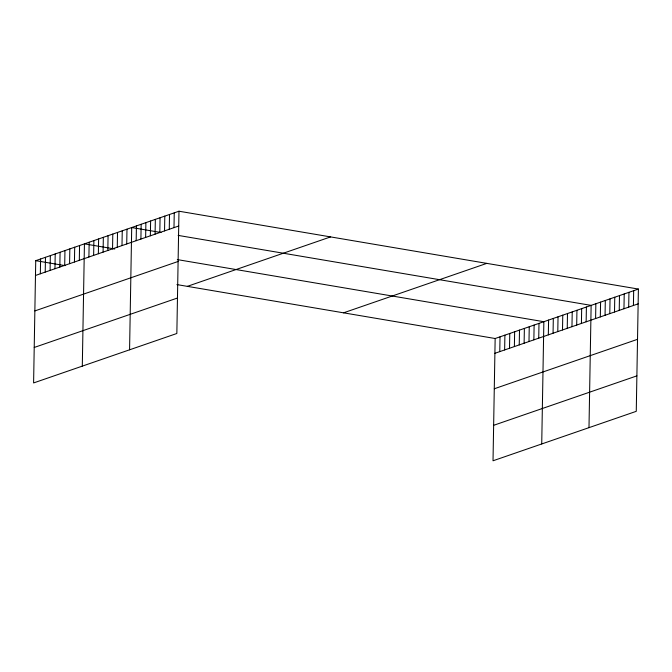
<?xml version="1.0" encoding="UTF-8"?>
<svg xmlns="http://www.w3.org/2000/svg" width="672" height="672" viewBox="0 0 672 672"><rect width="100%" height="100%" fill="white"/><g stroke="black" fill="none" stroke-linecap="round" stroke-linejoin="round"><path stroke-width="1.01" d="M178.979 211.218L35.734 260.669L33.6 382.939L176.845 333.488L178.979 211.218L638.4 289.061L636.266 411.331L493.021 460.782L495.155 338.512L638.4 289.061M40.345 273.781L40.606 258.989M45.217 272.093L45.478 257.309M50.089 270.413L50.341 255.629M54.961 268.733L55.213 253.94M59.825 267.053L60.085 252.26M64.697 265.373L64.957 250.58M69.569 263.693L69.829 248.9M74.441 262.004L74.693 247.22M79.313 260.324L79.565 245.54M82.303 366.122L84.437 243.852L114.761 248.993M88.906 257.015L89.166 242.222M93.635 255.385L93.895 240.593M98.364 253.747L98.616 238.963M103.085 252.118L103.345 237.325M107.814 250.488L108.074 235.696M112.543 248.858L112.804 234.066M117.272 247.22L117.524 232.436M121.993 245.591L122.254 230.798M126.722 243.961L126.983 229.169M129.57 349.801L131.704 227.539L161.078 232.512M136.172 240.694L136.433 225.91M140.902 239.064L141.162 224.272M145.631 237.434L145.891 222.642M150.36 235.796L150.612 221.012M155.081 234.167L155.341 219.374M159.81 232.537L160.07 217.745M164.539 230.908L164.8 216.115M169.268 229.27L169.52 214.486M173.989 227.64L174.25 212.848M499.766 351.624L500.027 336.832M504.638 349.944L504.899 335.152M509.51 348.264L509.771 333.472M514.382 346.576L514.634 331.792M519.246 344.896L519.506 330.112M524.118 343.216L524.378 328.423M528.99 341.536L529.25 326.743M533.862 339.856L534.122 325.063M538.734 338.176L538.986 323.383M541.724 443.965L543.858 321.703L177.299 259.594M548.327 334.858L548.587 320.065M553.056 333.228L553.316 318.436M557.785 331.598L558.037 316.806M562.506 329.96L562.766 315.176M567.235 328.331L567.496 313.538M571.964 326.701L572.225 311.909M576.694 325.072L576.946 310.279M581.414 323.434L581.675 308.65M586.144 321.804L586.404 307.012M588.991 427.652L591.133 305.382L178.139 235.402M595.602 318.545L595.854 303.752M600.323 316.907L600.583 302.123M605.052 315.277L605.312 300.485M609.781 313.648L610.042 298.855M614.51 312.01L614.762 297.226M619.231 310.38L619.492 295.588M623.96 308.75L624.221 293.958M628.69 307.121L628.95 292.328M633.419 305.483L633.671 290.699M35.473 275.461L178.718 226.01M34.86 310.926L178.097 261.475M187.345 286.356L330.59 236.905M34.222 347.466L177.467 298.015M343.543 312.824L486.788 263.374M494.894 353.304L638.14 303.853M494.281 388.769L637.526 339.318M493.643 425.317L636.888 375.866M35.734 260.669L65.108 265.65M176.921 284.592L495.155 338.512"/></g></svg>
